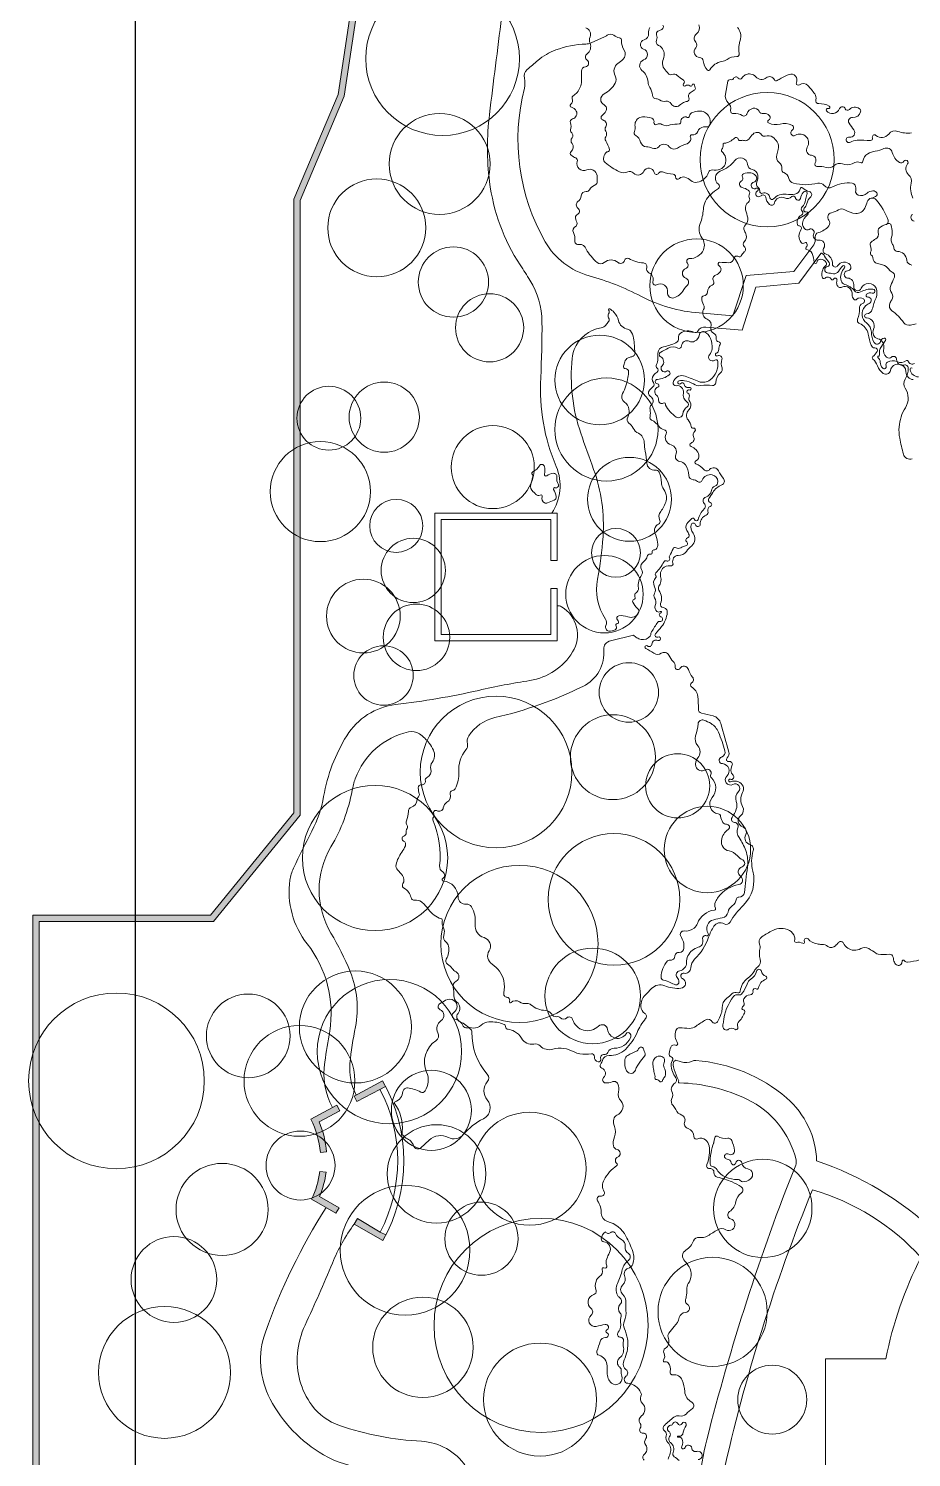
# Model space of a CAD drawing. Header units: millimetres. Extents: x -9917 to 681081, y -8103 to 293101.
# Drawn here: x -6029 to 27869, y 45273 to 100140 of the extents above; entities that cross this region are included whole.
import ezdxf

# ---------------------------------------------------------------- set-up
doc = ezdxf.new("R2010")
doc.units = ezdxf.units.MM
for name, color, linetype in [('archi', 7, 'Continuous'), ('rock', 30, 'Continuous'), ('water', 130, 'Continuous'), ('坐标系', 7, 'Continuous')]:
    doc.layers.add(name, color=color, linetype=linetype)
for name, color, linetype, lineweight in [('archiw', 255, 'Continuous', 0), ('plant', 90, 'Continuous', 0), ('road', 50, 'Continuous', 0)]:
    doc.layers.add(name, color=color, linetype=linetype, lineweight=lineweight)

msp = doc.modelspace()

# ---------------------------------------------------------------- hatches: boundary and pattern name
at = {"layer": 'archiw', "lineweight": 15}
h = msp.add_hatch(color=0, dxfattribs=at)
h.dxf.hatch_style = 1
h.paths.add_polyline_path([(2034, 4766), (1795, 4746), (1880, 3699), (2119, 3718)])
h.paths.add_polyline_path([(2314, 19669), (2074, 19659), (2099, 19109), (2339, 19120)])
h.paths.add_polyline_path([(2266, 20755), (2026, 20745), (2049, 20218), (2289, 20229)])
h.paths.add_polyline_path([(1622, 28506), (1862, 28519), (1811, 29413), (1571, 29399)])
h.paths.add_polyline_path([(1682, 31687), (1443, 31674), (1488, 30867), (1728, 30880)])
h.paths.add_polyline_path([(104122, 127758), (104122, 94953), (102619, 94953), (102619, 94713), (104122, 94713), (104122, 90938), (104362, 90938), (104362, 127758), (104362, 127998), (80583, 127998), (80583, 127758), (80583, 105038), (67095, 105038), (67095, 104566), (64754, 104566), (64754, 119844), (44763, 119844), (44763, 114596), (9495, 114596), (8212, 113274), (5853, 97610), (4160, 93590), (4160, 70024), (959, 66096), (-5863, 66096), (-5863, 42865), (-1639, 42865), (-1639, 37416), (1260, 37416), (1369, 33120), (-2714, 32981), (-1845, 16710), (895, 16710), (1635, 6752), (-2365, 6307), (-1927, -843), (42951, -2155), (43743, -1431), (45440, -1479), (47942, -1548), (47948, -1309), (45686, -1245), (45760, 1407), (45767, 1647), (45812, 3256), (47789, 3201), (47795, 3441), (46586, 3475), (46612, 4388), (46372, 4395), (46346, 3481), (45578, 3503), (45446, -1239), (43653, -1189), (42861, -1912), (2478, -732), (2383, 447), (2143, 428), (2236, -725), (-1701, -610), (-1874, 2219), (808, 2467), (785, 2706), (-1889, 2458), (-2112, 6094), (1653, 6513), (1737, 5466), (1976, 5485), (1891, 6539), (1136, 16710), (2447, 16710), (2428, 17120), (2188, 17110), (2196, 16950), (1118, 16950), (-1617, 16950), (-1834, 20997), (-59, 21057), (161, 17965), (2146, 18053), (2157, 17820), (2396, 17831), (2367, 18495), (2127, 18484), (2135, 18293), (384, 18215), (164, 21305), (-1846, 21237), (-1923, 22670), (1930, 22876), (1943, 22593), (2183, 22604), (2159, 23128), (-1936, 22910), (-2072, 25457), (2021, 25693), (1921, 27463), (1682, 27449), (1768, 25919), (-2084, 25697), (-2461, 32750), (1375, 32880), (1391, 32595), (1630, 32609), (1615, 32888), (1494, 37656), (-1399, 37656), (-1399, 43105), (-5623, 43105), (-5623, 65856), (1073, 65856), (4400, 69938), (4400, 93542), (6086, 97545), (8438, 113162), (9596, 114356), (44763, 114356), (44763, 90288), (43135, 90288), (43135, 90048), (43135, 89171), (43375, 89171), (43375, 90048), (44763, 90048), (44763, 87164), (45003, 87164), (45003, 100934), (64514, 100934), (64514, 87213), (64754, 87213), (64754, 87916), (65867, 87916), (65867, 88156), (64754, 88156), (64754, 101414), (64514, 101414), (64514, 101174), (45003, 101174), (45003, 114356), (45003, 119604), (64514, 119604), (64514, 104326), (64514, 103006), (64754, 103006), (64754, 103712), (64994, 103712), (64994, 104326), (67095, 104326), (67095, 87914), (67575, 87914), (67575, 88154), (67335, 88154), (67335, 104798), (80583, 104798), (80583, 90938), (80823, 90938), (80823, 127758)])
h = msp.add_hatch(color=0, dxfattribs=at)
h.dxf.hatch_style = 1
h.paths.add_polyline_path([(7464, 59407), (7676, 59519, 0.009822), (7559, 59731), (6468, 59148), (6581, 58936)])
h = msp.add_hatch(color=0, dxfattribs=at)
h.dxf.hatch_style = 1
h.paths.add_polyline_path([(6596, 54443), (6475, 54235), (7568, 53597, 0.010241), (7689, 53818), (7476, 53928)])
h.paths.add_polyline_path([(5394, 56223), (5156, 56254, -0.081611), (4834, 55194), (5763, 54651), (5893, 54853), (5142, 55292, 0.066202)])
h.paths.add_polyline_path([(5124, 58158), (5926, 58586), (5813, 58798), (4810, 58262, -0.098182), (5174, 56984), (5413, 57004, 0.081901)])

# ---------------------------------------------------------------- linework, layer by layer
at = {"layer": 'archi', "lineweight": 15}
for points in [[(104362, 127998), (80583, 127998), (80583, 127758), (80583, 105038), (67095, 105038), (67095, 104566), (64754, 104566), (64754, 119844), (44763, 119844), (44763, 114596), (9495, 114596), (8212, 113274), (5853, 97610), (4160, 93590), (4160, 70024), (959, 66096), (-5863, 66096), (-5863, 42865)], [(-5623, 43105), (-5623, 65856), (1073, 65856), (4400, 69938), (4400, 93542), (6086, 97545), (8438, 113162), (9596, 114356), (44763, 114356)]]:
    msp.add_lwpolyline(points, dxfattribs=at)
msp.add_lwpolyline([(14022, 76870), (9813, 76870), (9813, 81293), (14022, 81293), (14022, 79718), (14262, 79718), (14262, 81533), (9573, 81533), (9573, 76630), (14262, 76630), (14262, 78445), (14262, 78642), (14022, 78642)], close=True, dxfattribs=at)
for points in [[(6475, 54235), (7568, 53597, 0.267236), (7559, 59731), (6468, 59148), (6581, 58936), (7464, 59407, -0.245853), (7476, 53928), (6596, 54443)], [(5813, 58798), (4810, 58262, -0.098182), (5174, 56984), (5413, 57004, 0.081901), (5124, 58158), (5926, 58586)], [(5156, 56254, -0.081611), (4834, 55194), (5763, 54651), (5893, 54853), (5142, 55292, 0.066202), (5394, 56223)]]:
    msp.add_lwpolyline(points, format="xyb", close=True, dxfattribs=at)
at = {"layer": 'archiw', "lineweight": 15}
for p, q in [((7464, 59407), (7676, 59519)), ((7476, 53928), (7689, 53818))]:
    msp.add_line(p, q, dxfattribs=at)
at = {"layer": 'plant', "lineweight": 15}
for centre, radius in [((9867, 98988), 2951), ((22331, 95108), 2578), ((9752, 94942), 1938), ((7340, 92491), 1880), ((10284, 90408), 1349), ((19621, 90269), 1794), ((11673, 88651), 1308), ((15900, 86645), 1719), ((16161, 84745), 1979), ((5501, 85179), 1226), ((7627, 85220), 1349), ((11796, 83300), 1594), ((5174, 82361), 1921), ((17046, 82064), 1611), ((8090, 81044), 1019), ((16526, 80008), 937), ((8742, 79333), 1233), ((16083, 78420), 1485), ((6826, 77581), 1415), ((8864, 76766), 1277), ((7601, 75299), 1141), ((17019, 74648), 1142), ((11922, 71592), 2911), ((16408, 72162), 1631), ((18895, 71062), 1231), ((7274, 68291), 2790), ((20036, 68617), 1659), ((16448, 66702), 2528), ((12820, 64991), 3017), ((15633, 62995), 1835), ((6519, 61802), 2151), ((-2655, 59733), 3373), ((7827, 60856), 2771), ((2405, 61458), 1606), ((4373, 59733), 2129), ((9438, 58602), 1538), ((13208, 56361), 2169), ((4413, 56482), 1325), ((9634, 56161), 1888), ((1401, 54796), 1767), ((22164, 54836), 1888), ((8429, 53231), 2490), ((11361, 53673), 1405), ((13650, 50342), 4110), ((-446, 52107), 1647), ((20236, 50863), 2096), ((-808, 48536), 2530), ((9112, 49499), 1928), ((13610, 47492), 2169), ((22525, 47492), 1324)]:
    msp.add_circle(centre, radius, dxfattribs=at)
at = {"layer": 'road', "lineweight": 15}
for points in [[(14061, 81533, 0.254156), (14232, 83320, -0.11495), (13634, 86736, 0.015923), (13684, 88876, 0.137236), (13224, 90473, 0.006821), (12848, 91063, -0.114959), (11671, 94265, -0.061265), (11669, 96845, -0.001438), (12135, 100572, 0.050926)], [(26357, 93634), (26496, 93692, 0.489159), (26536, 93837, 0.237937), (26393, 93908, 0.186092), (26165, 93818, -0.282244), (25819, 93749, -0.378832), (25729, 93917, 0.175092), (25705, 94123, 0.248444), (25594, 94203, 0.16375), (24837, 94059, -0.370874), (24508, 94125, 0.29492), (24282, 94203, -0.120377), (23340, 94203, -0.289172), (23164, 94385, 0.259078), (22968, 94612, -0.369402), (22895, 94742, 0.295608), (22791, 95003, -0.328538), (22697, 95290, 0.016846), (22757, 95498, 0.197934), (22716, 95785, 0.103811), (22550, 95967, 0.242848), (22252, 96011, -0.344843), (22115, 96059, 0.484813), (21788, 96091, 0.033997), (21626, 95897, -0.310979), (21464, 95840, 0.132734), (21315, 95840, -0.425174), (21220, 95897, 0.591914), (21074, 95938, -0.158394), (20683, 95735, 0.413928), (20635, 95669, -0.217068), (20591, 95504, 0.415687), (20600, 95410, -0.172568), (20733, 95189, -0.134611), (20716, 94926, -0.229998), (20531, 94741, -0.117978), (20221, 94710, 0.369482), (20077, 94618, -0.28912), (19641, 94239, -0.214582), (19400, 94305, 0.088244), (19174, 94434, 0.2981), (18964, 94382, -0.691935), (18815, 94444, 0.402341), (18723, 94546, -0.068435), (18312, 94633, 0.352467), (18163, 94582, -0.672553), (17989, 94613, 0.715729), (17594, 94659, -0.182742), (17466, 94536, -0.318787), (17191, 94596, 0.334889), (16976, 94636, -0.234848), (16663, 94636, -0.057112), (16112, 94994, -0.251877), (16047, 95152, -0.134558), (16134, 95374, -0.237677), (16212, 95412, 0.501531), (16279, 95502, 0.069662), (16134, 95824, -0.289482), (16134, 95984, 0.289482), (16134, 96202, -0.289482), (16134, 96367, 0.517065), (16025, 96631, -0.638221), (15989, 96802, 0.095451), (16139, 96968, 0.435756), (16072, 97206, -0.611387), (16072, 97636, 0.146405), (16495, 98041, 0.263888), (16495, 98323, -0.385896), (16602, 98804, 0.033522), (16791, 98957, 0.367476), (16834, 99312, -0.169343), (16741, 99674, 0.379104), (16656, 99788, -0.101049), (16437, 99883, 0.314629), (16182, 99883, -0.040203), (16085, 99826, 2.812999)], [(17824, 100185, 0.153372), (17777, 99960, -0.368384), (17603, 99711, 0.733954), (17586, 99351, -0.69707), (17586, 98935, 0.587134), (17522, 98531, -0.211267), (17759, 98087, 0.122045), (17827, 97880, -0.121197), (17922, 97589, 0.385238), (18077, 97442, -0.145274), (18201, 97402, 0.189685), (18444, 97347, -0.307792), (18647, 97249, 0.45562), (18958, 97189, -0.033177), (19122, 97301, -0.105883), (19254, 97345, 0.528931), (19326, 97481, -0.379938), (19374, 97677, -0.032097), (19534, 97772, 0.368599), (19570, 97860, -0.036307), (19542, 97972, 0.840778), (19450, 97972, -0.575959), (19359, 97938, 0.360494), (19189, 97938, -0.960732), (19121, 98015, 0.491512), (19102, 98178, -0.045455), (18878, 98342, 0.284307), (18676, 98377, -0.350241), (18532, 98420, 0.065494), (18457, 98503, -0.332082), (18346, 98981, 0.298744), (18274, 99411, 0.090718), (18159, 99496, -0.390467), (18084, 99693, 0.192047), (18084, 99899, -0.379969), (18136, 100044, -0.044599), (18258, 100096, 0.460265), (18330, 100274, -0.437149)], [(19710, 100282, -0.337234), (19616, 99935, 0.437835), (19587, 99618, -0.385459), (19587, 99398, 0.631215), (19738, 99031, -0.365232), (19877, 98900, 0.157767), (20038, 98548, 0.503724), (20132, 98558, -0.219463), (20591, 98876, 0.103225), (20789, 98954, -0.148327), (21160, 99065, 0.467417), (21256, 99179, -0.08709), (21256, 99534, -0.036994), (21293, 99681, 0.141413), (21305, 99969, 0.120021), (21191, 100187, 0.396927)], [(16085, 99826), (15569, 99591, -0.099674), (15372, 99545, 0.081687), (14216, 99320, 0.086239), (13525, 98917, 0.00425), (13112, 98563, 0.283336), (13008, 98231, -0.125849), (13008, 97848, 0.19531), (13811, 91953, 0.197773), (15502, 90643, -0.053374), (17477, 89865, 0.101555), (19725, 89220), (21006, 89108), (21519, 90655), (23351, 90812), (24120, 91841, 0.222159), (24172, 92090, -0.40524), (24304, 92310, 0.155151), (24698, 92564, 0.360464), (24698, 92789, -0.565168), (24797, 93071, 0.093783), (25069, 93183, -0.297928), (25313, 93183, 0.127791), (25731, 93042, 0.31308), (26079, 93249, 0.030226), (26173, 93493, -0.57802), (26516, 93568, -0.107167), (26973, 92778, -0.429185), (26882, 92612, 0.114348), (26641, 92484, 0.312608), (26597, 92312, -0.377031), (26502, 92063, 0.053033), (26322, 91942, 0.351402), (26292, 91794, -0.225903), (26301, 91550, 0.404866), (26345, 91431, -0.305576), (26393, 91351, 0.360217), (26566, 91115, -0.001326), (26765, 91065, -0.183444), (26997, 90901, 0.138317), (27127, 90792, -0.424736), (27208, 90563, 0.019788), (27079, 90277, 0.260645), (27117, 89976, -0.329361), (27117, 89728, 0.066036), (27041, 89590, 0.33879), (27122, 89308, -0.076928), (27579, 88847, 0.3125), (27837, 88756, -0.022175), (28048, 88804, 0.607236)], [(27873, 96134, -0.116576), (27347, 96191, 0.321439), (26997, 96091, -0.423432), (26504, 96040, 0.779691), (26374, 95947, -0.550139), (26298, 95842, 0.020227), (25785, 95853, 0.133225), (25524, 95777, -1.453049), (25488, 95973, 0.687434), (25658, 96251, -0.017784), (25477, 96504, -0.63433), (25611, 96724, 0.380658), (25919, 96945, 0.293091), (25875, 97064, 0.385243), (25488, 97031, -0.5571), (25325, 97064, 0.688878), (25110, 97066, -0.568611), (24609, 96982, -0.759648), (24671, 97073, 0.928141), (24711, 97167, 0.126508), (24311, 97258, -0.50765), (24199, 97403, 0.237163), (24155, 97636, 0.017239), (23893, 97956, 0.40576), (23573, 97981, -0.804088), (23456, 98072, 0.671227), (23180, 98378, 0.041716), (22863, 98232, 0.020291), (22719, 98143, -0.464881), (22608, 98174, 0.485273), (22296, 98251, -0.395468), (21897, 98288, 0.34614), (21492, 98361, 0.134592), (21364, 98240, -0.56164), (21218, 98240, 0.635701), (21042, 98221, -0.370784), (20969, 98178, 0.259804), (20820, 98127, 1.79784)], [(20820, 98127), (20729, 97619, 0.249727), (20836, 97288, -0.253477), (20927, 96999, 0.517332), (21045, 96876, -0.18688), (21377, 96801, 0.496887), (21548, 96860, -0.268994), (21794, 97079, -0.345575), (22018, 96967, 0.345574), (22200, 96876, -0.283546), (22420, 96796, -0.468875), (22382, 96620, 0.6195), (22385, 96515, 0.172832), (22830, 96472, -0.172247), (23280, 96429, -0.593081), (23292, 96241, 0.992219), (23416, 96042, -0.352461), (23830, 95988, -0.158469), (23919, 95803, -0.174976), (23872, 95582, 0.564819), (24029, 95274, -0.564365), (24174, 94989, 0.62583), (24265, 94844, -0.104278), (24593, 94812, 0.269303), (24905, 94881, -0.281721), (25227, 94946, 0.177814), (25598, 94946, 0.051249), (25697, 94994, -0.285804), (25905, 94994, 0.545932), (26007, 95043, -0.227135), (26195, 95333, -0.107689), (26483, 95433, 0.083765), (26812, 95530, -0.477055), (27136, 95379, 0.190449), (27406, 95001, 0.433821), (27579, 95044, -1.083742), (27725, 94947, 0.398009), (27763, 94526, -0.282341), (27862, 94201, 0.188612), (27930, 93633, -0.251149)], [(18608, 96445, -0.250991), (18290, 96459, 0.273918), (18096, 96459, -0.651344), (17985, 96538, 0.376182), (17896, 96695, 0.092796), (17549, 96748, 0.190253), (17344, 96659, 0.169781), (17257, 96477, 0.067623), (17260, 96381, -0.146033), (17235, 96194, 0.385199), (17286, 96035, -0.212714), (17470, 95783, 0.359907), (17697, 95604, -0.128617), (17919, 95551, 0.364411), (18166, 95604, -0.488249), (18567, 95604, 0.391335), (18889, 95551, -0.076948), (19211, 95699, 0.207357), (19385, 95841, 0.242859), (19385, 95973, -0.62718), (19448, 96057, 0.37792), (19664, 96184, -0.300178), (19891, 96363, -0.051255), (20025, 96361, 0.320708), (20106, 96405, 0.259646), (20083, 96789, 0.283564), (19709, 96970, 0.049281), (19477, 96923, 0.283167), (19344, 96771, -0.507439), (19265, 96732, 0.610157), (19017, 96555, -0.43659), (18957, 96480, 0.015077), (18608, 96445, -7.904677)], [(27906, 93007, 0.685947), (27981, 92748, -0.427362)], [(27891, 91060, -0.386223), (27688, 91250, 0.382694), (27333, 91585, -0.378982), (27195, 91714, 0.127328), (27146, 91849, -0.235891), (27106, 92134, 0.140369), (27121, 92458, -0.006329), (27095, 92574, 0.569591), (26924, 92632, 2.704095)], [(27988, 87281, -0.478405), (27746, 87371, 0.51515), (27682, 87390, -0.282481), (27312, 87351, 0.249316), (26950, 87334, 0.359157), (26896, 87186, -0.835786), (26759, 87108, -0.167867), (26674, 87331, 0.213466), (26585, 87514, -0.680314), (26600, 87560, 0.454959), (26645, 87618, -0.209343), (26715, 87933, 0.021137), (26874, 88169, 0.625008), (26819, 88254, 0.323825), (26678, 88124, -0.700426), (26436, 88089, -0.116945), (26332, 88478, 0.227543), (26146, 88837, -0.428423), (26075, 89459, -0.126945), (26250, 89585, 0.869326), (26193, 89828, -0.732993), (26147, 89938, -0.252067), (26367, 89984, 1.114596), (26394, 90136, 0.148622), (25918, 90026, -0.37253), (25678, 90073, 0.16071), (25315, 90314, -0.264942), (25171, 90458, -0.270891), (25305, 90959, 0.977062), (25239, 91028, 0.075509), (25066, 90816, -0.307618), (24876, 90727, 0.004743), (24645, 90762, -0.869574), (24645, 91001, 0.585373), (24707, 91159, -0.042159), (24537, 91406, 0.143446), (24425, 91514, 0.374406), (24386, 91505), (23542, 90369), (21897, 90214), (21370, 88554), (19973, 88678, 0.290646), (19667, 88521, -0.400129), (19520, 88478, 0.28062), (19003, 88443, 0.285576), (18929, 88268, -0.338065), (18824, 88074, -0.058389), (18350, 87924, 0.347733), (18138, 87677, 0.021058), (18138, 87462, -0.149556), (18079, 87236, 0.39646), (18106, 87102, -0.519399), (18106, 86953, 0.072412), (17961, 86816, 0.347533), (17961, 86549, -0.403446), (17945, 86386, 0.034847), (17814, 86258, 0.469315), (17851, 86016, -0.501928), (17884, 85687, 0.268122), (17832, 85525, -0.108764), (17832, 85228, 0.346782), (17892, 85105, -0.125161), (18173, 84868, 0.190414), (18375, 84737, -0.495151), (18450, 84583, 0.472706), (18639, 84157, -0.456405), (18823, 83770, 0.511387), (18969, 83522, -0.227768), (19192, 83389, -0.133549), (19326, 82982, 0.373213), (19485, 82817, -0.140388), (19661, 82748, 0.497034), (19838, 82798, -0.364175), (20220, 83006, -0.356365), (20436, 82742, -0.306645), (20320, 82570, 0.273451), (20188, 82398, -0.301251), (19979, 82153, 0.571734), (19915, 81905, -0.414582), (19915, 81697, 0.135161), (19683, 81289, -0.777832), (19539, 81289, 0.544407), (19435, 81324, 0.077071), (19246, 81119, 0.304477), (19246, 80870, -0.068758), (19330, 80697, -0.419347), (19269, 80580, 0.605888), (19241, 80427, -0.658511), (19200, 80273, 0.102929), (19014, 80205, -0.286961), (18832, 80205, 0.464504), (18719, 80168, -0.035384), (18577, 79882, 0.272338), (18577, 79819, -0.731141), (18468, 79697, 0.408712), (18357, 79656, -0.095387), (18058, 79247, 0.435777), (18058, 79130, -0.435777), (18058, 79061, 0.358739), (18010, 78704, -0.285298), (18010, 78458, 0.285298), (18010, 78282, -0.240815), (18035, 77986, 0.342389), (18099, 77754, 0.331786), (18223, 77754, -1.233127), (18247, 77701, 0.797275), (18247, 77556, -1.020714), (18202, 77375, 0.32858), (18129, 77347, -0.002248), (17892, 76977, 0.157334), (17859, 76857, -0.19743), (17841, 76806, -0.257655), (17488, 76683, -0.108868), (17325, 76749, -0.016217), (17193, 76846), (16320, 76634, 0.164975), (16113, 76502, 0.195742), (16056, 76312, -0.312155), (15254, 74879, -0.057673), (11872, 73681, 0.196147), (10874, 72979, 0.203406), (10821, 72675, -0.235781), (10766, 72441, 0.192466), (10491, 71593, -0.145231), (10346, 70951, -0.233613), (10227, 70869, 0.466193), (10157, 70758, -0.350916), (10034, 70429, 0.226429), (9895, 70221, -0.538472), (9655, 70108, 0.728415), (9527, 69998, -0.251434), (9514, 69857, 0.248841), (9501, 69720, -0.122825), (9754, 67991, 0.29951), (9878, 67754, -0.589157), (9878, 67506, 0.742039), (9900, 67404, -0.390971), (10461, 66793, 0.450517), (10771, 66518, -0.300396), (10978, 66415, -0.161191), (11115, 65749, 0.367186), (11460, 65233, -0.497444), (11655, 64728, 0.407021), (11770, 64212, -0.18961), (12217, 63581, -0.121779), (12217, 63111, 0.46873), (12339, 62945, -0.535016), (12434, 62783, 0.846595), (12497, 62738, -0.35839), (12821, 62770, 0.182664), (13109, 62702, -0.215925), (13257, 62657, 0.177335), (13827, 62437, -0.269153), (14044, 62306, 0.302999), (14252, 62198, -0.212961), (14392, 62153, 0.382976), (14640, 62153, -0.552553), (14862, 62090, 0.567688), (15854, 61831, -0.625371), (16202, 61708, 0.704536), (16912, 61541, -0.544462), (17072, 61541, -0.258716), (17083, 61381, -0.294142), (16453, 60986, 0.304565), (16208, 60826, -0.317493), (16072, 60742, 0.526401), (15940, 60573, -0.593491), (15837, 60464, -0.35725), (15695, 60662, 0.464279), (15581, 60772, -0.051148), (15136, 60772, -0.106804), (14918, 60843, 0.203065), (14103, 60947, -0.269983), (13610, 61075, 0.250005), (13373, 61146, -0.328051), (12895, 61368, 0.143067), (12629, 61634, 0.097807), (12382, 61712, -0.398831), (12288, 61823, 0.322373), (12238, 61902, 0.1136), (11648, 61994, 0.164636), (11351, 61869, -0.378529), (10761, 61869, 0.087155), (10538, 62006, -0.515484), (10460, 62318, 0.428587), (10416, 62761, -0.239684), (10301, 63004, 0.060626), (10272, 63319, -0.342313), (10387, 63557, 0.618216), (10387, 63915, -0.127083), (10239, 64044, 0.105882), (10057, 64216, -0.410239), (10010, 64407, 0.184749), (10095, 64907, 0.190934), (9989, 65070, -0.335694), (9912, 65315, 0.211594), (9888, 65645, -0.184146), (9858, 65877, 0.400506), (9810, 65961, -0.176116), (9331, 66312, 0.085576), (9053, 66605, 0.199605), (8791, 66671, -0.403604), (8656, 66768, 0.231949), (8389, 67127, -0.441304), (8341, 67306, 0.309077), (8331, 67614, 0.041245), (8140, 67833, -0.265163), (8082, 68038, -0.095703), (8301, 68516, 0.055442), (8438, 68759, 0.400562), (8370, 68940, -0.685306), (8385, 69132, 0.357858), (8467, 69254, -0.169112), (8507, 69419, 0.311766), (8504, 69544, -0.262787), (8482, 69722, 0.095086), (8556, 70079, -0.313618), (8673, 70242, 0.29522), (8888, 70522, -0.174198), (8943, 70643, 0.272998), (8971, 70757, -0.065694), (8934, 70982, -0.468549), (9073, 71106, 0.519226), (9206, 71244, -0.341809), (9283, 71399, 0.364213), (9419, 71700, -0.234719), (9469, 71963, 0.283871), (9513, 72433, 0.042441), (9355, 72696, 0.088241), (8983, 73054, 0.204822), (8561, 73134, 0.257077), (6515, 71336, 0.041607), (6393, 70883, -0.089494), (5581, 68717, 0.275667), (5583, 65406, -0.037934), (6318, 63934, -0.147494), (6519, 61802, 0.025325), (6311, 60403, 0.146683), (6548, 59190, 0.953495)], [(16252, 77004, 0.144799), (16492, 77055, 0.445579), (16527, 77199, -0.610725), (16578, 77295, 0.499971), (16626, 77357, 0.125095), (16582, 77436, -0.593943), (16630, 77587, -0.145153), (16980, 77553, 0.195407), (17227, 77553, 0.159049), (17383, 77684, 0.376462), (17351, 77875, -0.124142), (17172, 78115, -0.413876), (17213, 78215, 0.427422), (17255, 78321, -0.379686), (17299, 78472, 0.298072), (17385, 78658, -0.199836), (17511, 79153, 0.33329), (17511, 79363, -0.393492), (17539, 79621, 0.040821), (17690, 79777, 0.154096), (17728, 79870, -0.459223), (17842, 79952, 0.600327), (17918, 80038, -0.548345), (17980, 80121, 0.299977), (18094, 80184, 0.170573), (18126, 80410, 0.03862), (18023, 80782, -0.266397), (18068, 81042, -0.109737), (18159, 81113, 0.419607), (18207, 81251, -0.288527), (18242, 81594, 0.095334), (18455, 82010, 0.142899), (18455, 82241, 0.082358), (18326, 82510, -0.160868), (18268, 82702, 0.120977), (18180, 83104, 0.315047), (18033, 83185, -0.424291), (17710, 83455, 0.031131), (17648, 83915, -0.044606), (17612, 84242, 0.280576), (17387, 84598, -0.164694), (17183, 84802, 0.122926), (17023, 84990, -0.387827), (16975, 85220, 0.38679), (16854, 85792, -0.372122), (16776, 86122, 0.078348), (16986, 86746, 0.03157), (17009, 86967, 0.455188), (16884, 87085, -0.531745), (16810, 87174, -0.001585), (16862, 87345, -0.213857), (16993, 87497, -0.077313), (17140, 87539, 0.413778), (17256, 87689, -0.017122), (17231, 87972, 0.02367), (17201, 88256, 0.130497), (17081, 88534, 0.185576), (16974, 88597, -0.303089), (16620, 88931, 0.13347), (16449, 89250, 0.076176), (16284, 89379, 0.788779), (16244, 89336, -0.304442), (16244, 89183, 0.304442), (16244, 89028, -0.304442), (16244, 88890, -0.028971), (16138, 88751, -0.179518), (15951, 88647, 0.2692), (14923, 87816, 0.065849), (14843, 87480, 0.109365), (15176, 84598, 0.003437), (15668, 83208, -0.104483), (16028, 80630, -0.029186), (15818, 78996, 0.192289), (16118, 77467, -0.250878), (16139, 77215, 0.48262), (16252, 77004, 1.07845)], [(28137, 86763, -0.336162), (27817, 87039, -0.645667), (27902, 87102, 0.45456)], [(5644, 58708, -0.165873), (5343, 60459, -0.000729), (5533, 61640, 0.209694), (4668, 64993, -0.20355), (4005, 67444, -0.077086), (4141, 67896, -0.0079), (4851, 69324, 0.075592), (5301, 70658, -0.094847), (6187, 72983, -0.228706), (8063, 74180, 0.026104), (11256, 74729, -0.016257), (13224, 75107, 0.220041), (14860, 76204, 0.415223), (14436, 77936, 0.160833), (14262, 77975, 3.596597)], [(18819, 60531), (19030, 60465, 0.183914), (19457, 60489, -0.123992), (19588, 60512, -0.160502), (23079, 59075, -0.212129), (24229, 56656, -0.10992), (28768, 53944, -0.066046), (31057, 56858, -0.172891), (29021, 64450, -0.076455), (29046, 64551, -0.312718), (29100, 64587, 0.214916), (29237, 64645, 0.081625), (29333, 64788, 0.01378), (29400, 64947, -0.210756), (29508, 65055, -0.103398), (29855, 65112, -0.000507), (29965, 65107, 0.153743), (31805, 57647, -0.081999), (36298, 60193, 0.698138)], [(17340, 60303), (17465, 60493), (17625, 60677, 0.260419), (17645, 60773, 0.015444), (17580, 60962, 0.689193), (17396, 60962, -0.193817), (17309, 60869, 0.00111), (16981, 60713, 0.26837), (16864, 60543, 0.070859), (16883, 60256, 0.071345), (16933, 60118, 0.665906), (17274, 60150, -0.051905), (17340, 60303, -0.036682)], [(18087, 60659, 0.307912), (17942, 60355, -0.001295), (17975, 60137, 0.044656), (18019, 59952, -0.164169), (18019, 59854, 0.475474), (18059, 59790, -0.186967), (18195, 59718, 0.591672), (18317, 59744, -0.085205), (18385, 59879, 0.195247), (18429, 60055, 0.076053), (18378, 60228, -0.224136), (18378, 60432, 0.583461), (18197, 60687, 0.074594), (18087, 60659, 14.503288)], [(18819, 60531, 0.294607), (18724, 60391, 0.087754), (18758, 60164, 0.034837), (18925, 59763, -0.206226), (18928, 59705, 0.511678), (18960, 59658, -0.105556), (21572, 59020, -0.224822), (23440, 56705, -0.154828), (23425, 56501, 0.032594), (20013, 45952, 0.038688), (19717, 44235, 0.005857)], [(20923, 43556), (20923, 44479), (24568, 44479), (24568, 49062), (26888, 49062, -0.069071), (28236, 52956, 0.1391), (24068, 55547, 0.041826), (20635, 44607, 0.046499), (20440, 43084, -0.008998), (20026, 35228, 0.027164), (19934, 29561), (20889, 29561), (20889, 30353)], [(5396, 54866, 0.056937), (3064, 50086, 0.20906), (3249, 47509, 0.140686), (5295, 45373, 0.117487), (6962, 44868, -0.009858)], [(10753, 44937, 0.233816), (9062, 45892, -0.067869), (5912, 46498, -0.15388), (4849, 47275, -0.183263), (4294, 49263, -0.086528), (4589, 50354, 0.010784), (5637, 52738, -0.058774), (6475, 54235, -0.805423)]]:
    msp.add_lwpolyline(points, format="xyb", dxfattribs=at)
at = {"layer": 'rock', "lineweight": 15}
for points in [[(15365, 100164, -0.450093), (15528, 99819, 0.205008), (15528, 99575, -0.351168), (15416, 99172, 0.512029), (15416, 98926, -0.686175), (15350, 98674, 0.392063), (15200, 98500, -0.017743), (15200, 98122, -0.169417), (15032, 97690, -0.072439), (14879, 97556, 0.353333), (14847, 97459, -0.324301), (14786, 97233, 0.629833), (14813, 97121, -0.234147), (15001, 96971, -0.47053), (14862, 96676, 0.446563), (14779, 96518, -0.180513), (14779, 96250, 0.339431), (14807, 96158, -0.430003), (14837, 95943, 0.349617), (14837, 95727, -0.41226), (14803, 95417, 0.477796), (14803, 95280, 0.063493), (14981, 95171, -0.387827), (15038, 95038, 0.29491), (15106, 94758, 0.309652), (15403, 94711, -0.506969), (15798, 94497, -0.068433), (15798, 94230, -0.286705), (15707, 94121, 0.195423), (15506, 93951, -0.302063), (15385, 93884, 0.413779), (15191, 93721, -0.218845), (15063, 93496, 0.512647), (15063, 93247, -0.605855), (15027, 92993, 0.296646), (14977, 92928, 0.133524), (15019, 92707, -0.400162), (14966, 92539, 0.403706), (14893, 92307, -0.152174), (14943, 92005, 0.512898), (15111, 91845, -0.404828), (15376, 91670, 2.652605)], [(15376, 91670, 0.090097), (15803, 91159, 0.362521), (16070, 91159, -0.362521), (16605, 91159, 0.551121), (16849, 91238, -0.492096), (17014, 91308, 0.11367), (17580, 91143, -0.486406), (17706, 90963, 0.371879), (17792, 90766, -0.375801), (17942, 90420, 0.674971), (18083, 90302, -0.6172), (18508, 90004, 0.549601), (18744, 89800, 0.200872), (19132, 90118, -0.086061), (19266, 90292, 0.571961), (19211, 90552, -0.720164), (19211, 90931, 0.530225), (19266, 91128, -0.646805), (19353, 91309, 0.306104), (19882, 91648, 0.269575), (19826, 92106, -0.264431), (19755, 92650, 0.082427), (19881, 93204, -0.205658), (20166, 93774, -0.018389), (20459, 94003, 0.509942), (20459, 94169, -0.602925), (20530, 94668, 0.143801), (21084, 95071, -0.694405), (21581, 94918, 0.349437), (21750, 94729, -0.318591), (21969, 94511, -0.153896), (21934, 94257, 0.354748), (21988, 94034, -0.26667), (22043, 93905, 0.564499), (22157, 93816, -0.496939), (22435, 93642, 0.669522), (22580, 93597, -0.265199), (23066, 93781, 0.079009), (23394, 93781, 0.331223), (23593, 93984, -0.613541), (23692, 94019, 0.136096), (23951, 93880, -0.598842), (24005, 93682, 0.14869), (23856, 93419, -0.144616), (23757, 93240, 0.749794), (23831, 93101, -0.815678), (23881, 92987, 0.210535), (23692, 92674, 0.291448), (23806, 92431, 0.289982), (23941, 92431, -0.752952), (24119, 92272, 0.600791), (24304, 92021, -0.662433), (24499, 91701, 0.501556), (24565, 91496, -0.331503), (24840, 91091, 0.772803), (25035, 91031, -0.51101), (25516, 91066, -0.614724), (25420, 90841, 0.937219), (25420, 90560, -0.454871), (25653, 90255, 0.909459), (25942, 90167, -0.669327), (26512, 90167, -0.198088), (26512, 89806, 0.037326), (26368, 89364, -0.334476), (26151, 89187, 0.962891), (26151, 89027, -0.536041), (26416, 88593, 0.461319), (26582, 88231, -0.394148), (26804, 87862, 0.269042), (26915, 87524, 0.380794), (27108, 87524, -0.646685), (27300, 87438, 0.491713), (27583, 87220, -0.472225), (27745, 87104, -0.164158), (27631, 86675, 0.301278), (27631, 86326, -0.294203), (27640, 85582, 0.120885), (27396, 84843, 0.06702), (27421, 84408, 0.01762), (27559, 83804, 0.429126), (27903, 83616, -0.085576)], [(18424, 85684, 0.128438), (18842, 85224, 0.547663), (19089, 85336, -0.207472), (19261, 85614, 0.521908), (19261, 85800, -0.286744), (19112, 86149, 0.508418), (18833, 86428, -0.533838), (18721, 86549, -0.244068), (18931, 86791, -0.191446), (19182, 86791, 0.003617), (19708, 86586, 0.262362), (20140, 86651, 0.259849), (20438, 87355, 0.587416), (20317, 87407, -0.914703), (20120, 87617, 0.169309), (20214, 87841, 0.10031), (20158, 88237, 0.206739), (19920, 88494, 0.499167), (19728, 88387, -0.251041), (19546, 88135, -0.230485), (19341, 88135, 0.543382), (19046, 87957, -0.554231), (18902, 87873, 0.248117), (18533, 87873, 0.001209), (18243, 87719, 0.599125), (18243, 87533, -0.502869), (18295, 87187, 0.916533), (18467, 86982, -0.963823), (18570, 86847, -0.157808), (18117, 86670, 0.941635), (18117, 86497, -0.813454), (18135, 86375, 0.582971), (18082, 86059, -0.249418), (18164, 85866, 0.625603), (18340, 85760, -0.7734), (18424, 85684, 2.008187)], [(13332, 82926, 0.014025), (13254, 82628, 0.285363), (13346, 82355, -0.048793), (13439, 82262, 0.359734), (13615, 82228, -0.696843), (13693, 82160, 0.378626), (13781, 81926, 0.24891), (13898, 81926, -0.043987), (14152, 82033, 0.372273), (14235, 82170, 0.099417), (14132, 82438, -0.712577), (14191, 82511, 0.700135), (14308, 82653, -0.165928), (14254, 82916, 0.4702), (14118, 83062, 0.149528), (13869, 82970, -0.696127), (13776, 83028, 0.104602), (13776, 83326, 0.691359), (13586, 83355, -0.158231), (13342, 83131, 0.501459), (13316, 83012, -0.276562), (13332, 82926, 3.386746)], [(18504, 64345, 0.179957), (18259, 63714, 0.363325), (18351, 63601, -0.073387), (18612, 63510, 0.039788), (18810, 63425, 0.541797), (18944, 63531, 0.146307), (18873, 63707, -0.574177), (18972, 63961, 0.372994), (19233, 64271, -0.227879), (19452, 64744, -0.110852), (19687, 64862, 0.429012), (19854, 65160, -0.601791), (20002, 65308, 0.702927), (20066, 65392, -0.522061), (20277, 65921, -0.009135), (20609, 65992, 0.305954), (20828, 66210, -0.197392), (20990, 66457, 0.210526), (21152, 66718, -0.397198), (21245, 66792, 0.394984), (21458, 66960, 0.015182), (21516, 67443, -0.013605), (21574, 67940, 0.123005), (21509, 68575, 0.064379), (21252, 69073, -0.250592), (21210, 69450, 0.519717), (21074, 69656, -0.596031), (20982, 69841, 0.069252), (21146, 70161, 0.168826), (21146, 70460, -0.281427), (21229, 70843, 0.859231), (21018, 71116, -0.880625), (20785, 71435, 0.656089), (20610, 71914, -0.836486), (20580, 72169, 0.403078), (20710, 72403, 0.038856), (20458, 73126, 0.150435), (20180, 73450, 0.051706), (19904, 73585, 0.488582), (19678, 73446, -0.047081), (19584, 72982, 0.258858), (19665, 72603, -0.375168), (19665, 72135, 0.256364), (19593, 71806, 0.506239), (19953, 71676, -0.755855), (20165, 71495, 0.317506), (20188, 71375, -0.399742), (20219, 70610, 0.59557), (20449, 69989, -0.335489), (20544, 69894, 0.112286), (20632, 69657, 0.264945), (20772, 69586, -0.756528), (20837, 69390, 0.210462), (20574, 68969, 0.403405), (20866, 68563, -0.174164), (21186, 68377, 0.101811), (21390, 68217, -0.677946), (21367, 67955, 0.632437), (21312, 67588, -0.679063), (21243, 67272, 0.196715), (20454, 66786, 0.042558), (20346, 66608, 0.234254), (20346, 66364, -0.513515), (20307, 66291, 0.271731), (19652, 65778, -0.124084), (19523, 65598, -0.211234), (19145, 65488, 0.637838), (19016, 65285, -0.157026), (19136, 64829, -0.414121), (18956, 64668, 0.421712), (18780, 64506, -0.426468), (18633, 64373, 0.142098), (18504, 64345, 0.597055)], [(20652, 61981, -0.148535), (21043, 62975, -0.290935), (21217, 63035, 0.306853), (21376, 63096, 0.069703), (21557, 63451, -0.172612), (21708, 63640, 0.205773), (21920, 63942, -0.813319), (22109, 63942, 0.264324), (22275, 63753, -0.713029), (22275, 63632, 0.277241), (21997, 63300, -0.572337), (21914, 63268, 0.715748), (21786, 63185, -0.480347), (21677, 63040, 0.273266), (21437, 62888, 0.242433), (21437, 62755, -0.383485), (21389, 62574, 0.732307), (21422, 62459, -0.493204), (21474, 62387, -0.129188), (21255, 62030, 0.293915), (21198, 61793, -0.753019), (21084, 61712, 0.35087), (20842, 61712, -0.530098), (20642, 61774, -0.172426), (20652, 61981, -0.549829)], [(9038, 57164), (9355, 57459, -0.318074), (10090, 57558, 0.349429), (10660, 57668, -0.097659), (11438, 58281, 0.485148), (11580, 59004, -0.373604), (11585, 59701, 0.377206), (11585, 59987, -0.186692), (10991, 61603, 0.470932), (10796, 61769, -0.335199), (10660, 61839, 0.217408), (10340, 62104, -0.648844), (10300, 62364, 0.521023), (10315, 62811, 0.303162), (9982, 62830, 0.012663), (9751, 62686, 0.603219), (9773, 62464, -0.607725), (9811, 62046, 0.390957), (9689, 61580, -0.387044), (9611, 61274, 0.366465), (9256, 60066, -0.257265), (9194, 59344, -0.385559), (9027, 59302, 0.093349), (8520, 59462, 0.418828), (8346, 59323, -0.284212), (8042, 58928, 0.495943), (8022, 58863, -0.184558), (8315, 57788, 0.33276), (8468, 57534, -0.214467), (8753, 57236, 0.534747), (9038, 57164, -0.341251)], [(20271, 57332), (20325, 57562, -0.504771), (20420, 57603, 0.174789), (20819, 57528, -0.343049), (20968, 57447, -0.068588), (21076, 57062, -0.641864), (20853, 56920, 1.305732), (20792, 56730, -0.361658), (20954, 56581, 0.87322), (21123, 56581, -0.87322), (21354, 56581, 0.33728), (21584, 56352, -0.656959), (21692, 55966, -0.175581), (21381, 55858, -0.22253), (21326, 55884, 0.234522), (21186, 55948, -0.108916), (20744, 56031, -0.152621), (20406, 56318, 0.200569), (20227, 56443, -0.334896), (20147, 56536, -0.061084), (20174, 56978, -0.041625), (20277, 57358, -4.34697)], [(16119, 53933, 0.231777), (15962, 53671, 0.405977), (16056, 53556, -0.529309), (16276, 53138, 0.039779), (16171, 52898, 0.166961), (16171, 52636, -0.710259), (16063, 52551, 0.709597), (15991, 52494, -0.339105), (15899, 52220, 0.170461), (15759, 52033, 0.152816), (15759, 51680, -0.42228), (15677, 51528, 0.612803), (15570, 50988, -0.485616), (15570, 50730, 0.794501), (15769, 50306, 0.000858), (16107, 50379, -0.914663), (16173, 50167, 0.668564), (16173, 50061, -0.862816), (16127, 49876, 0.365076), (15915, 49730, -0.018666), (15795, 49353, 0.427123), (15875, 49194, -0.317261), (16186, 48790, -0.021201), (16186, 48526, 0.222274), (16352, 48128, 0.386896), (16676, 48128, 0.292384), (16749, 48398, -0.108309), (16731, 48600, 0.273382), (16674, 48733, -0.495127), (16666, 49092, 0.279512), (16814, 49495, -0.102956), (16817, 49747, 0.485501), (16704, 49885, -0.631216), (16608, 50077, 0.160352), (16709, 50357, 0.045735), (16703, 50444, -0.114888), (16721, 50695, 0.27565), (16692, 50816, -0.408107), (16692, 51155, 0.483886), (16658, 51418, -0.147026), (16579, 51505, -0.225628), (16579, 51952, 0.05051), (16769, 52485, -0.176337), (17008, 52840, 0.527869), (17000, 53108, -0.29296), (16874, 53380, 0.320718), (16740, 53636, -0.165168), (16509, 53870, 0.491059), (16322, 53910, -0.432216), (16119, 53933, 2.811844)], [(18946, 45160, 0.064186), (18763, 45299, -0.39691), (18715, 45456, 0.36775), (18620, 45841, -0.421407), (18585, 46072, 0.420451), (18555, 46272, -0.70014), (18622, 46507, 0.283502), (18714, 46573, -0.667369), (18895, 46573, 0.667369), (19065, 46573, -1.040684), (19216, 46503, 0.052717), (19098, 46196, -0.416367), (18917, 46093, 1.314661), (18917, 46052, -0.345191), (19050, 45997, -0.261468), (19050, 45698, 1.137955), (19176, 45648, -0.829299), (19433, 45630, 0.467729), (19629, 45502, -1.154034), (19677, 45191, 0.641546)]]:
    msp.add_lwpolyline(points, format="xyb", dxfattribs=at)
at = {"layer": 'water', "lineweight": 15}
for points in [[(27937, 86659, -0.383541), (27659, 86962, 0.907947), (27068, 87014, -0.264963), (26952, 86878, -0.23901), (26790, 86897, -0.165756), (26563, 87193, 0.134574), (26390, 87450, -0.458963), (26390, 87550, 0.08293), (26548, 87739, 0.58919), (26464, 87881, -0.332614), (26322, 87981, -0.031207), (26210, 88411, 0.255833), (25877, 88814, -0.418251), (25804, 88985, 0.114429), (25870, 89385, -0.33398), (26002, 89586, 0.596353), (26029, 89761, 0.367578), (25769, 89746, -0.401584), (25663, 89746, -0.229989), (25597, 89925, 0.576875), (25199, 90210, -0.454198), (25010, 90296, -0.146247), (25010, 90465, 0.926278), (24880, 90515, -0.632081), (24791, 90515, 0.511988), (24555, 90558, -0.610014), (24439, 90598, -0.121776), (24467, 90882, -0.135127), (24573, 91035, 0.374052), (24593, 91158, 0.232914), (24392, 91283, 0.401829), (24238, 91163, -0.900849), (24136, 91167, 0.087221), (24053, 91507, 0.263487), (23857, 91654, -0.6133), (23825, 91742, 0.275513), (23859, 91893, 0.539825), (23773, 91916, -0.440926), (23630, 91930, -0.326824), (23627, 92407, 0.600471), (23547, 92572, -0.319762), (23490, 92615, -0.373205), (23651, 92981, 0.522557), (23675, 93125, -0.420821), (23675, 93290, 0.180481), (23806, 93569, -0.089457), (23859, 93768, 0.916551), (23714, 93852, 0.095107), (23606, 93612, -0.5128), (23474, 93559, -0.206004), (23414, 93646, 0.594649), (23282, 93687, -0.308277), (22999, 93636, 0.471612), (22610, 93444, -0.583444), (22415, 93386, -0.164341), (22273, 93663, 0.621906), (22094, 93720, -1.194436), (21959, 93908, 1.028981), (21908, 94006, -1.13961), (21813, 94246, 0.582873), (21884, 94504, 0.158416), (21704, 94595, 0.14361), (21416, 94558, 0.448862), (21379, 94443, -0.42007), (21335, 94280, 0.682776), (21369, 94036, -0.091296), (21606, 93931, -0.423131), (21637, 93755, 0.325338), (21637, 93657, -0.410467), (21610, 93478, 0.301898), (21505, 93183, 0.003301), (21583, 92876, -0.283344), (21501, 92608, 0.341584), (21457, 92376, -0.0461), (21522, 92213, -0.284733), (21450, 91955, 0.437339), (21450, 91771, -0.437339), (21450, 91561, 0.090601), (21338, 91411, -0.460348), (21229, 91384, 0.564108), (21049, 91306, -0.387385), (20861, 91149, -0.002806), (20518, 91165, 0.782793), (20480, 91040, -0.418846), (20534, 90816, -0.174794), (20349, 90669, 0.488734), (20272, 90451, -0.479314), (20218, 90286, 0.315638), (20042, 90032, -0.402078), (19893, 89874, 0.388279), (19821, 89802, 0.143719), (19890, 89527, -0.271721), (19890, 89355, 0.466385), (20023, 88980, -0.410772), (20172, 88661, 0.403774), (20270, 88444, -0.370572), (20375, 88241, 0.459634), (20472, 88110, -0.551075), (20525, 88010, 0.131392), (20475, 87821, -0.300789), (20375, 87670, 1.061021), (20425, 87570, -0.685749), (20594, 87433, 0.164147), (20599, 87108, -0.323948), (20543, 86919, 0.228282), (20354, 86540, -0.46204), (20226, 86434, 0.087998), (19786, 86434, -0.194324), (19496, 86496, 0.123764), (19156, 86618, 0.049859), (18955, 86618, 1.48442), (19011, 86512, -0.642896), (19150, 86473, 0.473312), (19340, 86362, -1.433722), (19340, 86262, 0.928451), (19284, 86139, -0.377346), (19338, 85991, 0.251661), (19359, 85816, -0.376939), (19324, 85495, 0.392235), (19292, 85110, -0.116588), (19414, 84848, 0.4217), (19492, 84797, -0.803083), (19549, 84679, 0.365545), (19504, 84466, -0.464691), (19408, 84224, 0.719009), (19408, 84090, -0.258543), (19706, 83764, -0.370061), (19593, 83545, 0.671733), (19593, 83427, -0.114839), (19903, 83208, 0.449662), (20122, 83208, -0.540815), (20465, 83157, 0.066557), (20650, 82865, -0.5104), (20588, 82618, 0.164207), (20244, 82324, -0.028048), (20092, 82098, 0.521475), (20143, 81940, -0.738779), (20143, 81782, 0.427889), (20058, 81613, -0.408552), (19983, 81451, 0.323446), (19761, 81112, -0.914603), (19577, 81088, 0.798728), (19411, 81088, 0.225154), (19483, 80767, -0.403665), (19432, 80280, 0.05653), (19228, 80065, -0.232544), (18916, 79908, 0.510942), (18712, 79618, -0.568964), (18615, 79504, 0.544432), (18240, 79095, -0.21449), (18177, 78726, 0.30405), (18177, 78573, -0.240367), (18238, 78060, 0.502159), (18339, 77906, -0.426132), (18496, 77720, -0.143211), (18274, 77177, -0.014462), (18043, 76902, 0.816236), (18136, 76777, -1.571853), (18136, 76644, 0.530944), (17908, 76508, -0.617342), (17736, 76434, 1.131091), (17672, 76336, -0.041471), (17983, 76152, 0.318972), (18265, 76152, -0.454347), (18552, 76083, 0.063592), (18725, 75836, -0.205832), (18794, 75635, 0.779906), (18983, 75572, -0.642762), (19311, 75526, 0.099465), (19466, 75233, -0.450232), (19431, 75016, 0.550672), (19431, 74861, -0.224457), (19663, 74496, -0.036048), (19688, 74005, 0.365859), (19811, 73853, -0.022378), (20252, 73749, -0.257877), (20551, 73451, -0.001714), (20864, 72361, -0.295779), (20795, 72135, 0.790453), (20864, 71996, -0.670372), (20980, 71834, 0.349831), (21021, 71474, -0.80636), (20917, 71312, 1.441933), (20917, 71219, -0.180977), (21230, 71219, -0.454379), (21388, 70800, 0.251745), (21388, 70269, -0.365528), (21313, 69915, 0.599995), (21388, 69486, -0.462873), (21509, 69188, 0.474472), (21677, 68797, -0.419535), (21798, 68573, 0.139015), (21781, 67784, -0.268229), (21422, 66482, 0.064305), (20904, 65823, -0.413021), (20675, 65764, 0.40534), (20287, 65670, 0.055139), (20081, 65247, -0.112704), (19546, 64406, 0.189507), (19397, 64071, -0.455015), (19139, 63864, 0.901376), (19079, 63661, -0.793137), (19020, 63288, -0.113382), (18395, 63385, 0.302579), (17891, 63278, 0.000456), (17648, 63029, 0.208353), (17482, 62591, 0.237251), (17637, 62319, -0.444134), (17665, 62125, 0.071297), (17337, 61589, -0.100231), (16889, 60942, -0.208558), (16262, 60711, 0.36733), (16002, 60515, -0.122357), (15938, 60387, 0.525842), (15983, 60217, -0.572338), (16051, 59861, 0.66006), (16119, 59654, 0.130506), (16380, 59699, -0.422634), (16596, 59616, -0.159733), (16622, 59308, 0.253012), (16719, 58951, -0.263602), (16786, 58684, -0.219041), (16555, 58412, 0.235671), (16440, 58266, 0.149984), (16466, 57983, -0.196684), (16466, 57581, 0.146447), (16432, 57232, 0.305584), (16565, 57099, -0.76234), (16588, 56802, 0.61136), (16558, 56566, -0.526373), (16558, 56479, 0.120498), (16067, 55930, 0.249686), (16067, 55478, -0.636187), (15939, 55307, 0.664478), (15817, 55130, -0.141252), (15963, 54636, 0.338268), (16196, 54336, -0.209386), (16910, 53769, -0.034612), (17173, 53177, -0.175949), (17173, 52700, -0.239202), (16986, 52525, 0.445668), (16857, 52257, -0.310748), (16778, 51891, 0.432053), (16778, 51544, -0.238839), (16907, 51187, 0.061141), (16907, 50909, -0.136364), (16848, 50519, 0.213134), (16848, 50209, -0.061438), (16965, 49828, -0.119505), (16930, 49276, -0.009975), (16814, 48928, 0.344248), (16907, 48648, -0.536633), (16907, 48387, 0.710638), (16976, 48119, -0.271794), (17486, 47759, -0.215622), (17486, 47628, 0.321582), (17542, 47348, -0.479434), (17507, 46869, 0.41183), (17452, 46580, -0.306172), (17452, 46392, 0.639565), (17566, 46204, -0.675048), (17675, 46001, 0.343467), (17667, 45743, -0.415006), (17610, 45385, 0.510145), (17610, 45166, -0.101244)], [(18524, 45201, 0.016111), (18610, 45434, 0.279929), (18517, 45846, -0.277725), (18458, 46104, 0.329967), (18399, 46279, -0.479748), (18385, 46505, -0.013264), (18747, 46819, -0.237946), (18953, 46865, 0.262416), (19220, 46938, -0.030146), (19459, 47147, 0.549143), (19436, 47394, -0.263741), (19167, 47803, 0.077012), (19070, 48238, 0.347281), (18715, 48445, -0.549208), (18606, 48574, 0.270985), (18528, 48903, 0.281564), (18390, 48940, -0.727118), (18347, 49004, 0.292199), (18370, 49269, -0.384058), (18421, 49464, 0.358215), (18537, 49842, -0.249499), (18557, 50044, -0.044775), (18766, 50304, 0.132785), (18952, 50641, -0.331073), (19192, 50840, 0.747391), (19267, 51151, -0.301056), (19195, 51294, -0.029533), (19223, 51443, 0.081325), (19244, 51728, -0.17442), (19302, 51946, 0.283374), (19336, 52589, 0.078432), (19168, 52808, -0.49255), (19212, 53238, 0.170867), (19499, 53593, -0.365471), (19722, 53723, 0.180564), (20050, 53785, -0.000557), (20435, 54016, -0.276905), (20748, 54016, 0.65312), (21088, 54257, 0.27746), (20929, 54430, -0.634856), (20885, 54712, 0.208754), (21131, 55101, -0.206257), (21334, 55424, 0.525225), (21334, 55659, 0.051749), (20983, 55851, 0.04051), (20413, 56037, -0.372507), (20284, 56217, 0.475576), (20136, 56362, -0.575833), (20016, 56523, 0.146065), (20098, 57243, 0.181117), (19964, 57470, 0.289046), (19668, 57504, -0.551147), (19520, 57597, 0.330515), (19291, 57904, -0.442207), (19164, 58168, 0.418956), (19059, 58411, -0.192056), (18821, 58632, 0.085787), (18717, 58781, -0.32184), (18672, 59051, 0.234561), (18672, 59327, -0.234561), (18672, 59509, -0.130224), (18787, 59640, 0.432357), (18821, 59851, -0.157966), (18641, 60360, -0.175252), (18689, 60504, 0.525354), (18644, 60650, -0.384798), (18564, 60786, -0.031864), (18630, 61029, -0.457592), (18811, 61102, 0.762752), (18887, 61185, -0.213332), (18820, 61662, -0.355722), (18980, 61773, 0.004122), (19339, 61749, 0.184678), (19603, 61832, -0.048087), (19980, 62076, -0.407531), (20221, 62003, 0.592119), (20420, 62003, 0.034469), (20567, 62321, 0.102223), (20602, 62537, -0.249368), (20780, 62911, 0.02961), (20973, 63072, -0.289647), (21207, 63117, 0.497481), (21295, 63172, -0.219721), (21592, 63679, 0.119915), (21838, 63958, -0.110576), (21962, 64104, 0.305094), (22064, 64400, -0.130537), (22064, 64847, 0.198977), (22052, 64941, -0.399946), (22129, 65266, -0.021234), (22543, 65510, -0.250061), (23182, 65510, -0.204753), (23383, 65259, -0.137292), (23383, 65118, 0.548334), (23443, 65051, -0.15043), (23701, 65015, 0.721487), (23758, 65075, -0.861427), (23899, 65181, 0.138726), (24245, 64991, 0.062654), (24425, 64972, -0.167599), (24666, 64895, 0.387146), (24955, 64924, -0.011935), (25076, 65051, -0.52027), (25262, 65019, 0.271748), (25659, 64748, 0.149456), (25929, 64810, -0.2682), (26237, 64810, -0.035867), (26498, 64634, 0.141352), (26595, 64594, 0.052942), (27016, 64594, -0.397398), (27166, 64480, 0.045187), (27216, 64287, 0.232547), (27334, 64173, 0.536344), (27509, 64312, -0.786352), (27609, 64346, 0.286779), (27720, 64292, 0.034081), (28184, 64375, 0.781199)]]:
    msp.add_lwpolyline(points, format="xyb", dxfattribs=at)
at = {"layer": '坐标系'}
msp.add_lwpolyline([(-1927, -843), (-1927, 125546)], dxfattribs=at)

doc.saveas('drawing.dxf')
